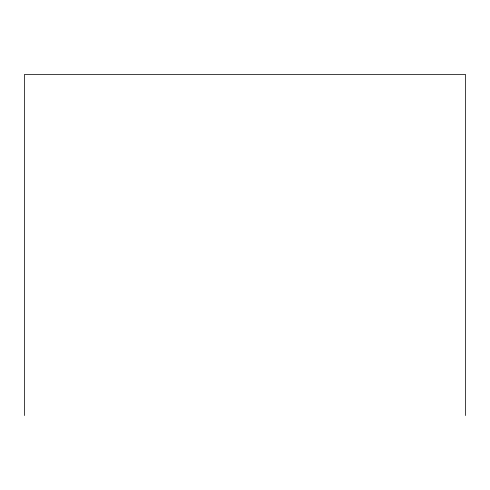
<?xml version="1.0" encoding="UTF-8"?>
<svg xmlns="http://www.w3.org/2000/svg" width="490" height="490" viewBox="0 0 490 490"><rect width="100%" height="100%" fill="white"/><g stroke="black" fill="none" stroke-linecap="round" stroke-linejoin="round"><path stroke-width="0.73" d="M465.5 415.551L465.5 74.449L24.5 74.449L24.5 415.551"/></g></svg>
